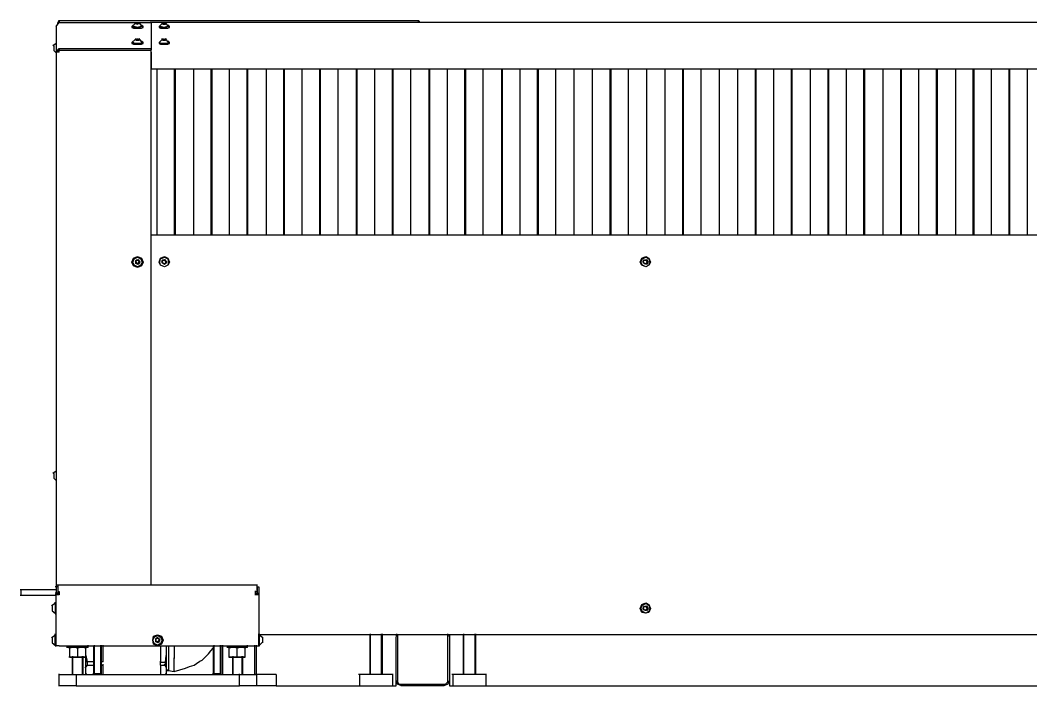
# Model space of a CAD drawing. Header units: inches. Extents: x 13215 to 16529, y 27038 to 34809.
# Drawn here: x 13215 to 14732, y 32418 to 33417 of the extents above; entities that cross this region are included whole.
import ezdxf

# ---------------------------------------------------------------- set-up
doc = ezdxf.new("R2010")
doc.units = ezdxf.units.IN
doc.header["$MEASUREMENT"] = 0
doc.layers.add('MAQUINAS', color=181, linetype='Continuous')

msp = doc.modelspace()

# ---------------------------------------------------------------- linework, layer by layer
at = {"layer": 'MAQUINAS'}
for points in [[(13268.9, 33407.4), (13271.3, 33411), (13273.7, 33413.4)], [(13268.9, 33407.4), (13268.9, 33369.1)], [(13271.3, 33412.2), (13273.7, 33417)], [(13271.3, 33412.2), (13271.3, 33413.4)], [(13271.3, 33412.2), (13272.5, 33412.2)], [(13812.7, 33415.8), (13272.5, 33415.8)], [(13272.5, 33412.2), (13273.7, 33415.8)], [(13273.7, 33415.8), (13273.7, 33413.4)], [(13273.7, 33413.4), (13273.7, 33414.6)], [(13273.7, 33413.4), (13411.5, 33413.4)], [(13387.5, 33412.2), (13382.7, 33407.4)], [(13382.7, 33407.4), (13382.7, 33406.2)], [(13382.7, 33406.2), (13385.1, 33405), (13397.1, 33405), (13399.5, 33406.2)], [(13385.1, 33408.6), (13383.9, 33407.4), (13386.3, 33406.2), (13392.3, 33406.2), (13397.1, 33407.4), (13399.5, 33407.4)], [(13398.3, 33407.4), (13395.9, 33407.4), (13391.1, 33406.2), (13386.3, 33407.4), (13383.9, 33407.4)], [(13391.1, 33412.2), (13387.5, 33412.2)], [(13391.1, 33412.2), (13387.5, 33412.2)], [(13387.5, 33412.2), (13394.7, 33412.2), (13389.9, 33411), (13387.5, 33412.2)], [(13388.7, 33412.2), (13388.7, 33413.4)], [(13388.7, 33412.2), (13388.7, 33413.4)], [(13388.7, 33412.2), (13388.7, 33413.4)], [(13388.7, 33412.2), (13388.7, 33413.4)], [(13388.7, 33412.2), (13388.7, 33413.4)], [(13388.7, 33412.2), (13391.1, 33411)], [(13393.5, 33412.2), (13389.9, 33412.2)], [(13393.5, 33412.2), (13389.9, 33412.2)], [(13391.1, 33411), (13391.1, 33413.4)], [(13391.1, 33412.2), (13391.1, 33413.4)], [(13391.1, 33411), (13391.1, 33413.4)], [(13391.1, 33411), (13393.5, 33413.4)], [(13391.1, 33411), (13391.1, 33412.2)], [(13393.5, 33412.2), (13393.5, 33413.4)], [(13393.5, 33412.2), (13393.5, 33413.4)], [(13393.5, 33412.2), (13393.5, 33413.4)], [(13393.5, 33412.2), (13393.5, 33413.4)], [(13398.3, 33407.4), (13393.5, 33413.4)], [(13399.5, 33407.4), (13397.1, 33409.8)], [(13398.3, 33407.4), (13398.3, 33408.6)], [(13399.5, 33406.2), (13399.5, 33408.6)], [(14895.5, 33413.4), (13410.3, 33413.4)], [(13411.5, 33413.4), (13411.5, 33414.6)], [(13411.5, 33413.4), (13411.5, 33373.8)], [(13411.5, 33413.4), (13411.5, 33373.8)], [(13428.2, 33412.2), (13423.5, 33407.4)], [(13424.7, 33408.6), (13423.5, 33407.4), (13425.8, 33406.2), (13431.8, 33406.2), (13436.6, 33407.4), (13439, 33407.4)], [(13423.5, 33407.4), (13423.5, 33406.2)], [(13423.5, 33406.2), (13425.8, 33405), (13436.6, 33405), (13439, 33406.2)], [(13437.8, 33407.4), (13436.6, 33407.4), (13430.6, 33406.2), (13425.8, 33407.4), (13424.7, 33407.4)], [(13429.4, 33412.2), (13427, 33412.2)], [(13428.2, 33412.2), (13428.2, 33413.4)], [(13433, 33412.2), (13428.2, 33412.2)], [(13429.4, 33412.2), (13428.2, 33412.2)], [(13433, 33412.2), (13428.2, 33412.2)], [(13428.2, 33412.2), (13429.4, 33411)], [(13428.2, 33412.2), (13434.2, 33412.2), (13430.6, 33411), (13428.2, 33412.2)], [(13429.4, 33412.2), (13429.4, 33413.4)], [(13429.4, 33411), (13429.4, 33413.4)], [(13429.4, 33412.2), (13429.4, 33411)], [(13429.4, 33411), (13429.4, 33412.2)], [(13429.4, 33411), (13433, 33411)], [(13434.2, 33412.2), (13431.8, 33412.2)], [(13433, 33412.2), (13433, 33413.4)], [(13433, 33411), (13433, 33413.4)], [(13433, 33411), (13434.2, 33413.4)], [(13437.8, 33407.4), (13433, 33413.4)], [(13433, 33412.2), (13433, 33411)], [(13433, 33411), (13433, 33412.2)], [(13434.2, 33412.2), (13433, 33412.2)], [(13434.2, 33412.2), (13434.2, 33413.4)], [(13439, 33407.4), (13436.6, 33409.8)], [(13437.8, 33407.4), (13437.8, 33408.6)], [(13439, 33406.2), (13439, 33408.6)], [(13812.7, 33413.4), (13812.7, 33417)], [(13812.7, 33415.8), (13815.1, 33413.4)], [(13812.7, 33414.6), (13813.9, 33413.4)], [(13388.7, 33387), (13388.7, 33389.4)], [(13388.7, 33388.2), (13388.7, 33389.4)], [(13391.1, 33387), (13391.1, 33389.4)], [(13391.1, 33388.2), (13391.1, 33389.4)], [(13391.1, 33387), (13391.1, 33389.4)], [(13393.5, 33388.2), (13393.5, 33389.4)], [(13393.5, 33387), (13393.5, 33389.4)], [(13393.5, 33387), (13393.5, 33389.4)], [(13398.3, 33383.4), (13393.5, 33389.4)], [(13428.2, 33388.2), (13428.2, 33389.4)], [(13429.4, 33388.2), (13429.4, 33389.4)], [(13429.4, 33387), (13429.4, 33389.4)], [(13433, 33388.2), (13433, 33389.4)], [(13433, 33387), (13433, 33389.4)], [(13433, 33387), (13434.2, 33389.4)], [(13437.8, 33383.4), (13433, 33389.4)], [(13434.2, 33388.2), (13434.2, 33389.4)], [(13268.9, 33382.2), (13264.2, 33378.6)], [(13265.3, 33378.6), (13265.3, 33371.4)], [(13273.7, 33373.8), (13271.3, 33372.6), (13268.9, 33369.1)], [(13411.5, 33373.8), (13272.5, 33373.8)], [(13273.7, 33373.8), (13273.7, 33375)], [(13273.7, 33373.8), (13273.7, 33371.4)], [(13387.5, 33388.2), (13382.7, 33383.4)], [(13382.7, 33383.4), (13382.7, 33382.2)], [(13382.7, 33382.2), (13385.1, 33381), (13397.1, 33381), (13399.5, 33382.2)], [(13385.1, 33384.6), (13383.9, 33383.4), (13386.3, 33382.2), (13397.1, 33382.2), (13399.5, 33383.4)], [(13398.3, 33383.4), (13395.9, 33382.2), (13386.3, 33382.2), (13383.9, 33383.4)], [(13391.1, 33388.2), (13387.5, 33388.2)], [(13391.1, 33388.2), (13387.5, 33388.2)], [(13387.5, 33388.2), (13394.7, 33388.2), (13394.7, 33387), (13389.9, 33387), (13387.5, 33388.2)], [(13388.7, 33387), (13388.7, 33388.2)], [(13388.7, 33388.2), (13388.7, 33387)], [(13388.7, 33388.2), (13388.7, 33387)], [(13388.7, 33387), (13391.1, 33387)], [(13393.5, 33388.2), (13389.9, 33388.2)], [(13393.5, 33388.2), (13389.9, 33388.2)], [(13391.1, 33387), (13391.1, 33388.2)], [(13391.1, 33387), (13393.5, 33387)], [(13393.5, 33387), (13393.5, 33388.2)], [(13399.5, 33383.4), (13397.1, 33385.8)], [(13398.3, 33383.4), (13398.3, 33384.6)], [(13399.5, 33382.2), (13399.5, 33384.6)], [(13411.5, 33373.8), (13411.5, 33375)], [(13411.5, 33369.1), (13411.5, 33373.8)], [(13411.5, 33373.8), (13411.5, 33372.6)], [(13428.2, 33388.2), (13423.5, 33383.4)], [(13424.7, 33384.6), (13423.5, 33383.4), (13425.8, 33382.2), (13436.6, 33382.2), (13439, 33383.4)], [(13423.5, 33383.4), (13423.5, 33382.2)], [(13423.5, 33382.2), (13425.8, 33381), (13436.6, 33381), (13439, 33382.2)], [(13437.8, 33383.4), (13436.6, 33382.2), (13425.8, 33382.2), (13424.7, 33383.4)], [(13429.4, 33388.2), (13427, 33388.2)], [(13433, 33388.2), (13428.2, 33388.2)], [(13429.4, 33388.2), (13429.4, 33387), (13428.2, 33387), (13428.2, 33388.2)], [(13433, 33388.2), (13428.2, 33388.2)], [(13428.2, 33388.2), (13429.4, 33387)], [(13428.2, 33388.2), (13434.2, 33388.2), (13434.2, 33387), (13430.6, 33387), (13428.2, 33388.2)], [(13429.4, 33388.2), (13429.4, 33387)], [(13429.4, 33387), (13429.4, 33388.2)], [(13429.4, 33387), (13433, 33387)], [(13434.2, 33388.2), (13431.8, 33388.2)], [(13433, 33388.2), (13433, 33387)], [(13433, 33387), (13433, 33388.2)], [(13434.2, 33388.2), (13434.2, 33387), (13433, 33387), (13433, 33388.2)], [(13439, 33383.4), (13436.6, 33385.8)], [(13437.8, 33383.4), (13437.8, 33384.6)], [(13439, 33382.2), (13439, 33384.6)], [(13265.3, 33371.4), (13268.9, 33367.9)], [(13273.7, 33369.1), (13267.7, 33369.1)], [(13268.9, 33369.1), (13268.9, 32566.6)], [(13273.7, 33371.4), (13270.1, 33369.1)], [(13273.7, 33370.3), (13270.1, 33370.3)], [(13411.5, 33371.4), (13272.5, 33371.4)], [(13411.5, 33371.4), (13272.5, 33371.4)], [(13273.7, 33369.1), (13273.7, 33372.6)], [(13370.8, 33371.4), (13370.8, 33372.6)], [(13411.5, 32568.9), (13411.5, 33372.6)], [(13411.5, 33369.1), (13411.5, 33343.9)], [(13411.5, 33343.9), (14895.5, 33343.9)], [(13419.9, 33343.9), (13419.9, 33094.8)], [(13446.2, 33343.9), (13446.2, 33094.8)], [(13447.4, 33343.9), (13447.4, 33094.8)], [(13475, 33343.9), (13475, 33094.8)], [(13501.3, 33343.9), (13501.3, 33094.8)], [(13502.5, 33343.9), (13502.5, 33094.8)], [(13528.9, 33343.9), (13528.9, 33094.8)], [(13555.2, 33343.9), (13555.2, 33094.8)], [(13556.4, 33343.9), (13556.4, 33094.8)], [(13584, 33343.9), (13584, 33094.8)], [(13610.3, 33343.9), (13610.3, 33094.8)], [(13611.5, 33343.9), (13611.5, 33094.8)], [(13637.9, 33343.9), (13637.9, 33094.8)], [(13664.2, 33343.9), (13664.2, 33094.8)], [(13665.4, 33343.9), (13665.4, 33094.8)], [(13691.8, 33343.9), (13691.8, 33094.8)], [(13719.3, 33343.9), (13719.3, 33094.8)], [(13720.5, 33343.9), (13720.5, 33094.8)], [(13746.9, 33343.9), (13746.9, 33094.8)], [(13773.2, 33343.9), (13773.2, 33094.8)], [(13774.4, 33343.9), (13774.4, 33094.8)], [(13800.7, 33343.9), (13800.7, 33094.8)], [(13828.3, 33343.9), (13828.3, 33094.8)], [(13829.5, 33343.9), (13829.5, 33094.8)], [(13855.8, 33343.9), (13855.8, 33094.8)], [(13882.2, 33343.9), (13882.2, 33094.8)], [(13883.4, 33343.9), (13883.4, 33094.8)], [(13909.7, 33343.9), (13909.7, 33094.8)], [(13937.3, 33343.9), (13937.3, 33094.8)], [(13938.5, 33343.9), (13938.5, 33094.8)], [(13964.8, 33343.9), (13964.8, 33094.8)], [(13991.2, 33343.9), (13991.2, 33094.8)], [(13992.4, 33343.9), (13992.4, 33094.8)], [(14018.7, 33343.9), (14018.7, 33094.8)], [(14046.3, 33343.9), (14046.3, 33094.8)], [(14046.3, 33343.9), (14046.3, 33094.8)], [(14073.8, 33343.9), (14073.8, 33094.8)], [(14100.2, 33343.9), (14100.2, 33094.8)], [(14101.4, 33343.9), (14101.4, 33094.8)], [(14127.7, 33343.9), (14127.7, 33094.8)], [(14155.3, 33343.9), (14155.3, 33094.8)], [(14155.3, 33343.9), (14155.3, 33094.8)], [(14182.8, 33343.9), (14182.8, 33094.8)], [(14209.2, 33343.9), (14209.2, 33094.8)], [(14210.4, 33343.9), (14210.4, 33094.8)], [(14236.7, 33343.9), (14236.7, 33094.8)], [(14264.3, 33343.9), (14264.3, 33094.8)], [(14264.3, 33343.9), (14264.3, 33094.8)], [(14291.8, 33343.9), (14291.8, 33094.8)], [(14318.2, 33343.9), (14318.2, 33094.8)], [(14319.4, 33343.9), (14319.4, 33094.8)], [(14345.7, 33343.9), (14345.7, 33094.8)], [(14372.1, 33343.9), (14372.1, 33094.8)], [(14373.3, 33343.9), (14373.3, 33094.8)], [(14400.8, 33343.9), (14400.8, 33094.8)], [(14427.2, 33343.9), (14427.2, 33094.8)], [(14428.4, 33343.9), (14428.4, 33094.8)], [(14454.7, 33343.9), (14454.7, 33094.8)], [(14481.1, 33343.9), (14481.1, 33094.8)], [(14482.3, 33343.9), (14482.3, 33094.8)], [(14509.8, 33343.9), (14509.8, 33094.8)], [(14536.2, 33343.9), (14536.2, 33094.8)], [(14537.4, 33343.9), (14537.4, 33094.8)], [(14563.7, 33343.9), (14563.7, 33094.8)], [(14590.1, 33343.9), (14590.1, 33094.8)], [(14591.3, 33343.9), (14591.3, 33094.8)], [(14618.8, 33343.9), (14618.8, 33094.8)], [(14645.2, 33343.9), (14645.2, 33094.8)], [(14646.4, 33343.9), (14646.4, 33094.8)], [(14672.7, 33343.9), (14672.7, 33094.8)], [(14699.1, 33343.9), (14699.1, 33094.8)], [(14700.3, 33343.9), (14700.3, 33094.8)], [(14726.6, 33343.9), (14726.6, 33094.8)], [(13411.5, 32568.9), (13411.5, 33096)], [(13411.5, 33094.8), (14895.5, 33094.8)], [(13399.5, 33054), (13397.1, 33048.1), (13391.1, 33045.7), (13385.1, 33048.1), (13382.7, 33054), (13385.1, 33060), (13391.1, 33062.4), (13397.1, 33060), (13399.5, 33054)], [(13398.3, 33054), (13395.9, 33049.3), (13391.1, 33046.9), (13386.3, 33049.3), (13383.9, 33054), (13386.3, 33058.8), (13391.1, 33061.2), (13395.9, 33058.8), (13398.3, 33054)], [(13389.9, 33056.4), (13387.5, 33054)], [(13389.9, 33056.4), (13387.5, 33054)], [(13394.7, 33054), (13392.3, 33050.4), (13388.7, 33051.6), (13388.7, 33056.4), (13392.3, 33057.6), (13394.7, 33054)], [(13392.3, 33056.4), (13388.7, 33056.4)], [(13392.3, 33056.4), (13388.7, 33056.4)], [(13388.7, 33054), (13388.7, 33055.2)], [(13389.9, 33056.4), (13389.9, 33057.6)], [(13394.7, 33054), (13391.1, 33057.6)], [(13394.7, 33054), (13391.1, 33057.6)], [(13392.3, 33056.4), (13392.3, 33057.6)], [(13392.3, 33051.6), (13394.7, 33055.2)], [(13392.3, 33051.6), (13394.7, 33055.2)], [(13394.7, 33054), (13394.7, 33055.2)], [(13439, 33054), (13436.6, 33049.3), (13431.8, 33046.9), (13425.8, 33049.3), (13423.5, 33054), (13425.8, 33060), (13431.8, 33062.4), (13436.6, 33060), (13439, 33054)], [(13437.8, 33054), (13436.6, 33049.3), (13431.8, 33046.9), (13425.8, 33049.3), (13424.7, 33054), (13425.8, 33058.8), (13431.8, 33061.2), (13436.6, 33058.8), (13437.8, 33054)], [(13429.4, 33056.4), (13427, 33054)], [(13429.4, 33056.4), (13427, 33054)], [(13435.4, 33054), (13431.8, 33050.4), (13428.2, 33052.8), (13428.2, 33056.4), (13431.8, 33057.6), (13435.4, 33054)], [(13433, 33056.4), (13428.2, 33056.4)], [(13433, 33056.4), (13428.2, 33056.4)], [(13428.2, 33054), (13428.2, 33055.2)], [(13429.4, 33056.4), (13429.4, 33057.6)], [(13434.2, 33054), (13431.8, 33057.6)], [(13434.2, 33054), (13431.8, 33057.6)], [(13433, 33056.4), (13433, 33057.6)], [(13433, 33051.6), (13434.2, 33055.2)], [(13433, 33051.6), (13434.2, 33055.2)], [(13434.2, 33054), (13434.2, 33055.2)], [(14161.3, 33054), (14158.9, 33049.3), (14154.1, 33046.9), (14148.1, 33049.3), (14145.7, 33054), (14148.1, 33060), (14154.1, 33062.4), (14158.9, 33060), (14161.3, 33054)], [(14160.1, 33054), (14158.9, 33049.3), (14154.1, 33046.9), (14149.3, 33049.3), (14146.9, 33054), (14149.3, 33058.8), (14154.1, 33061.2), (14158.9, 33058.8), (14160.1, 33054)], [(14151.7, 33056.4), (14149.3, 33054)], [(14151.7, 33056.4), (14149.3, 33054)], [(14157.7, 33054), (14155.3, 33050.4), (14150.5, 33052.8), (14150.5, 33056.4), (14155.3, 33057.6), (14157.7, 33054)], [(14155.3, 33056.4), (14150.5, 33056.4)], [(14155.3, 33056.4), (14150.5, 33056.4)], [(14150.5, 33054), (14150.5, 33055.2)], [(14151.7, 33056.4), (14151.7, 33057.6)], [(14156.5, 33054), (14154.1, 33057.6)], [(14156.5, 33054), (14154.1, 33057.6)], [(14155.3, 33056.4), (14155.3, 33057.6)], [(14155.3, 33051.6), (14156.5, 33055.2)], [(14155.3, 33051.6), (14156.5, 33055.2)], [(14156.5, 33054), (14156.5, 33055.2)], [(13388.7, 33054), (13389.9, 33051.6)], [(13388.7, 33054), (13389.9, 33051.6)], [(13389.9, 33051.6), (13389.9, 33052.8)], [(13389.9, 33051.6), (13392.3, 33051.6)], [(13389.9, 33051.6), (13392.3, 33051.6)], [(13392.3, 33051.6), (13392.3, 33052.8)], [(13428.2, 33054), (13429.4, 33051.6)], [(13428.2, 33054), (13429.4, 33051.6)], [(13429.4, 33051.6), (13429.4, 33052.8)], [(13429.4, 33051.6), (13433, 33051.6)], [(13429.4, 33051.6), (13433, 33051.6)], [(13433, 33051.6), (13433, 33052.8)], [(14150.5, 33054), (14151.7, 33051.6)], [(14150.5, 33054), (14151.7, 33051.6)], [(14151.7, 33051.6), (14151.7, 33052.8)], [(14151.7, 33051.6), (14155.3, 33051.6)], [(14151.7, 33051.6), (14155.3, 33051.6)], [(14155.3, 33051.6), (14155.3, 33052.8)], [(13268.9, 32740.2), (13264.2, 32736.6)], [(13265.3, 32736.6), (13265.3, 32729.4)], [(13265.3, 32729.4), (13268.9, 32725.9)], [(13570.8, 32559.4), (13570.8, 32570.1)], [(13268.9, 32561.8), (13215, 32561.8)], [(13216.2, 32561.8), (13216.2, 32553.4)], [(13271.3, 32566.6), (13267.7, 32566.6)], [(13271.3, 32557), (13267.7, 32557)], [(13273.7, 32554.6), (13267.7, 32554.6)], [(13268.9, 32566.6), (13268.9, 32557)], [(13268.9, 32557), (13268.9, 32554.6)], [(13268.9, 32489.9), (13268.9, 32555.8)], [(13570.8, 32568.9), (13270.1, 32568.9)], [(13271.3, 32568.9), (13271.3, 32559.4)], [(13271.3, 32566.6), (13271.3, 32557)], [(13271.3, 32559.4), (13271.3, 32557)], [(13271.3, 32559.4), (13273.7, 32559.4)], [(13271.3, 32554.6), (13271.3, 32558.2)], [(13271.3, 32557), (13273.7, 32557)], [(13273.7, 32559.4), (13273.7, 32554.6)], [(13573.2, 32554.6), (13567.2, 32554.6)], [(13568.4, 32554.6), (13568.4, 32560.6)], [(13568.4, 32559.4), (13570.8, 32559.4)], [(13568.4, 32557), (13570.8, 32557)], [(13570.8, 32566.6), (13570.8, 32557)], [(13570.8, 32566.6), (13573.2, 32566.6)], [(13570.8, 32559.4), (13570.8, 32557)], [(13570.8, 32557), (13573.2, 32557)], [(13570.8, 32557), (13570.8, 32554.6)], [(13573.2, 32566.6), (13573.2, 32557)], [(13573.2, 32557), (13573.2, 32554.6)], [(13573.2, 32554.6), (13573.2, 32489.9)], [(13268.9, 32553.4), (13215, 32553.4)], [(13267.7, 32541.4), (13261.8, 32537.8)], [(13268.9, 32542.6), (13266.5, 32542.6)], [(13267.7, 32542.6), (13267.7, 32525.8)], [(14161.3, 32534.2), (14158.9, 32528.2), (14154.1, 32527), (14148.1, 32528.2), (14145.7, 32534.2), (14148.1, 32540.2), (14154.1, 32542.6), (14158.9, 32540.2), (14161.3, 32534.2)], [(14160.1, 32534.2), (14158.9, 32529.4), (14154.1, 32527), (14149.3, 32529.4), (14146.9, 32534.2), (14149.3, 32539), (14154.1, 32541.4), (14158.9, 32539), (14160.1, 32534.2)], [(13263, 32537.8), (13263, 32530.6)], [(13263, 32530.6), (13267.7, 32527)], [(13267.7, 32525.8), (13268.9, 32525.8)], [(14151.7, 32536.6), (14149.3, 32534.2)], [(14151.7, 32536.6), (14149.3, 32534.2)], [(14157.7, 32534.2), (14155.3, 32530.6), (14150.5, 32531.8), (14150.5, 32536.6), (14155.3, 32537.8), (14157.7, 32534.2)], [(14155.3, 32536.6), (14150.5, 32536.6)], [(14155.3, 32536.6), (14150.5, 32536.6)], [(14150.5, 32534.2), (14150.5, 32535.4)], [(14150.5, 32534.2), (14151.7, 32531.8)], [(14150.5, 32534.2), (14151.7, 32531.8)], [(14151.7, 32536.6), (14151.7, 32537.8)], [(14151.7, 32531.8), (14151.7, 32533)], [(14151.7, 32531.8), (14155.3, 32531.8)], [(14151.7, 32531.8), (14155.3, 32531.8)], [(14156.5, 32534.2), (14154.1, 32537.8)], [(14156.5, 32534.2), (14154.1, 32537.8)], [(14155.3, 32536.6), (14155.3, 32537.8)], [(14155.3, 32531.8), (14156.5, 32535.4)], [(14155.3, 32531.8), (14156.5, 32535.4)], [(14155.3, 32531.8), (14155.3, 32533)], [(14156.5, 32534.2), (14156.5, 32535.4)], [(13267.7, 32493.5), (13261.8, 32489.9)], [(13268.9, 32494.7), (13266.5, 32494.7)], [(13267.7, 32477.9), (13267.7, 32495.9)], [(13268.9, 32477.9), (13268.9, 32495.9)], [(13429.4, 32486.3), (13427, 32480.3), (13421.1, 32477.9), (13415.1, 32480.3), (13413.9, 32486.3), (13415.1, 32492.3), (13421.1, 32494.7), (13427, 32492.3), (13429.4, 32486.3)], [(13428.2, 32486.3), (13425.8, 32481.5), (13421.1, 32479.1), (13416.3, 32481.5), (13413.9, 32486.3), (13416.3, 32491.1), (13421.1, 32493.5), (13425.8, 32491.1), (13428.2, 32486.3)], [(13574.4, 32494.7), (13572, 32494.7)], [(13573.2, 32477.9), (13573.2, 32495.9)], [(13579.2, 32489.9), (13573.2, 32494.7)], [(14742.2, 32494.7), (13573.2, 32494.7)], [(13574.4, 32477.9), (13574.4, 32495.9)], [(13739.7, 32494.7), (13739.7, 32434.8)], [(13740.9, 32434.8), (13740.9, 32495.9)], [(13757.6, 32434.8), (13757.6, 32495.9)], [(13758.8, 32434.8), (13758.8, 32495.9)], [(13779.2, 32489.9), (13780.4, 32495.9)], [(13781.6, 32494.7), (13781.6, 32424)], [(13857, 32424), (13857, 32495.9)], [(13858.2, 32494.7), (13859.4, 32489.9)], [(13859.4, 32494.7), (13859.4, 32489.9)], [(13879.8, 32494.7), (13879.8, 32434.8)], [(13881, 32434.8), (13881, 32495.9)], [(13897.8, 32434.8), (13897.8, 32495.9)], [(13899, 32434.8), (13899, 32495.9)], [(13263, 32489.9), (13263, 32482.7)], [(13263, 32482.7), (13267.7, 32479.1)], [(13268.9, 32477.9), (13268.9, 32483.9)], [(13316.9, 32475.5), (13316.9, 32479.1)], [(13326.4, 32434.8), (13326.4, 32479.1)], [(13336, 32434.8), (13336, 32479.1)], [(13337.2, 32436), (13337.2, 32479.1)], [(13339.6, 32454), (13339.6, 32479.1)], [(13421.1, 32489.9), (13417.5, 32487.5)], [(13421.1, 32489.9), (13417.5, 32487.5)], [(13424.7, 32486.3), (13422.3, 32482.7), (13418.7, 32483.9), (13418.7, 32488.7), (13422.3, 32489.9), (13424.7, 32486.3)], [(13418.7, 32487.5), (13418.7, 32488.7)], [(13418.7, 32487.5), (13418.7, 32485.1)], [(13418.7, 32487.5), (13418.7, 32485.1)], [(13418.7, 32485.1), (13418.7, 32486.3)], [(13418.7, 32485.1), (13421.1, 32483.9)], [(13418.7, 32485.1), (13421.1, 32483.9)], [(13423.5, 32487.5), (13419.9, 32491.1)], [(13423.5, 32487.5), (13419.9, 32491.1)], [(13421.1, 32489.9), (13421.1, 32491.1)], [(13421.1, 32483.9), (13423.5, 32486.3)], [(13421.1, 32483.9), (13423.5, 32486.3)], [(13421.1, 32483.9), (13421.1, 32485.1)], [(13423.5, 32487.5), (13423.5, 32488.7)], [(13423.5, 32485.1), (13423.5, 32488.7)], [(13423.5, 32485.1), (13423.5, 32488.7)], [(13423.5, 32485.1), (13423.5, 32486.3)], [(13506.1, 32434.8), (13506.1, 32479.1)], [(13515.7, 32434.8), (13515.7, 32479.1)], [(13516.9, 32436), (13516.9, 32479.1)], [(13519.3, 32434.8), (13519.3, 32479.1)], [(13556.4, 32475.5), (13556.4, 32479.1)], [(13567.2, 32434.8), (13567.2, 32479.1)], [(13569.6, 32434.8), (13569.6, 32479.1)], [(13573.2, 32482.7), (13573.2, 32477.9)], [(13574.4, 32479.1), (13579.2, 32483.9)], [(13579.2, 32482.7), (13579.2, 32491.1)], [(13779.2, 32426.4), (13779.2, 32491.1)], [(13859.4, 32489.9), (13859.4, 32426.4)], [(13267.7, 32477.9), (13268.9, 32477.9)], [(13273.7, 32477.9), (13267.7, 32477.9)], [(13273.7, 32477.9), (13568.4, 32477.9)], [(13316.9, 32475.5), (13284.5, 32475.5)], [(13285.7, 32477.9), (13285.7, 32475.5)], [(13295.3, 32475.5), (13288.1, 32474.3)], [(13289.3, 32474.3), (13289.3, 32476.7)], [(13289.3, 32461.1), (13289.3, 32475.5)], [(13301.3, 32474.3), (13294.1, 32476.7)], [(13307.3, 32475.5), (13300.1, 32474.3)], [(13301.3, 32461.1), (13301.3, 32475.5)], [(13313.3, 32474.3), (13306.1, 32476.7)], [(13313.3, 32475.5), (13313.3, 32474.3)], [(13313.3, 32461.1), (13313.3, 32475.5)], [(13313.3, 32463.5), (13313.3, 32474.3)], [(13313.3, 32463.5), (13315.7, 32454)], [(13325.2, 32477.9), (13325.2, 32436)], [(13425.8, 32477.9), (13425.8, 32454)], [(13433, 32452.8), (13434.2, 32463.5)], [(13434.2, 32477.9), (13434.2, 32462.3)], [(13437.8, 32477.9), (13437.8, 32440.8)], [(13446.2, 32477.9), (13446.2, 32458.8)], [(13446.2, 32439.6), (13454.6, 32442), (13463, 32444.4), (13469, 32446.8), (13476.2, 32449.2), (13479.7, 32451.6), (13484.5, 32455.2), (13488.1, 32456.4), (13490.5, 32458.8), (13494.1, 32462.3), (13497.7, 32465.9), (13501.3, 32470.7), (13504.9, 32474.3)], [(13504.9, 32477.9), (13504.9, 32436)], [(13556.4, 32475.5), (13525.3, 32475.5)], [(13526.5, 32477.9), (13526.5, 32475.5)], [(13534.8, 32475.5), (13527.7, 32474.3)], [(13528.9, 32474.3), (13528.9, 32476.7)], [(13528.9, 32461.1), (13528.9, 32475.5)], [(13540.8, 32474.3), (13533.6, 32476.7)], [(13546.8, 32475.5), (13539.6, 32474.3)], [(13540.8, 32461.1), (13540.8, 32475.5)], [(13552.8, 32474.3), (13545.6, 32476.7)], [(13552.8, 32475.5), (13552.8, 32474.3)], [(13552.8, 32461.1), (13552.8, 32475.5)], [(13568.4, 32477.9), (13573.2, 32477.9)], [(13573.2, 32477.9), (13574.4, 32477.9)], [(13295.3, 32461.1), (13288.1, 32461.1)], [(13289.3, 32461.1), (13289.3, 32462.3)], [(13289.3, 32461.1), (13295.3, 32461.1)], [(13292.9, 32461.1), (13292.9, 32434.8)], [(13294.1, 32434.8), (13294.1, 32462.3)], [(13307.3, 32461.1), (13294.1, 32461.1)], [(13295.3, 32461.1), (13301.3, 32461.1)], [(13301.3, 32461.1), (13307.3, 32461.1)], [(13313.3, 32461.1), (13306.1, 32461.1)], [(13307.3, 32461.1), (13313.3, 32461.1)], [(13308.5, 32434.8), (13308.5, 32462.3)], [(13309.7, 32434.8), (13309.7, 32462.3)], [(13315.7, 32449.2), (13312.1, 32444.4)], [(13313.3, 32461.1), (13313.3, 32462.3)], [(13313.3, 32444.4), (13313.3, 32460)], [(13325.2, 32454), (13314.5, 32454)], [(13315.7, 32454), (13315.7, 32449.2)], [(13315.7, 32449.2), (13325.2, 32449.2)], [(13339.6, 32454), (13336, 32454)], [(13337.2, 32449.2), (13339.6, 32449.2)], [(13339.6, 32434.8), (13339.6, 32450.4)], [(13433, 32452.8), (13424.7, 32452.8)], [(13425.8, 32452.8), (13425.8, 32455.2)], [(13425.8, 32449.2), (13425.8, 32454)], [(13425.8, 32449.2), (13425.8, 32450.4)], [(13425.8, 32449.2), (13433, 32449.2)], [(13425.8, 32449.2), (13425.8, 32434.8)], [(13434.2, 32445.6), (13431.8, 32450.4)], [(13433, 32449.2), (13433, 32454)], [(13434.2, 32462.3), (13434.2, 32445.6)], [(13446.2, 32439.6), (13446.2, 32460)], [(13534.8, 32461.1), (13527.7, 32461.1)], [(13528.9, 32461.1), (13528.9, 32462.3)], [(13528.9, 32461.1), (13534.8, 32461.1)], [(13546.8, 32461.1), (13533.6, 32461.1)], [(13533.6, 32461.1), (13533.6, 32434.8)], [(13534.8, 32434.8), (13534.8, 32462.3)], [(13534.8, 32461.1), (13540.8, 32461.1)], [(13540.8, 32461.1), (13546.8, 32461.1)], [(13552.8, 32461.1), (13545.6, 32461.1)], [(13546.8, 32461.1), (13552.8, 32461.1)], [(13548, 32434.8), (13548, 32462.3)], [(13549.2, 32434.8), (13549.2, 32462.3)], [(13552.8, 32461.1), (13552.8, 32462.3)], [(13273.7, 32418), (13273.7, 32436)], [(13273.7, 32434.8), (13298.9, 32434.8)], [(13298.9, 32434.8), (13544.4, 32434.8)], [(13298.9, 32434.8), (13298.9, 32418)], [(13313.3, 32437.2), (13313.3, 32445.6)], [(13313.3, 32436), (13313.3, 32438.4)], [(13313.3, 32437.2), (13314.5, 32434.8)], [(13313.3, 32436), (13314.5, 32434.8)], [(13337.2, 32436), (13324, 32436)], [(13325.2, 32436), (13327.6, 32434.8)], [(13336, 32434.8), (13337.2, 32437.2)], [(13433, 32434.8), (13434.2, 32437.2)], [(13434.2, 32445.6), (13434.2, 32436)], [(13434.2, 32442), (13437.8, 32442)], [(13434.2, 32440.8), (13437.8, 32440.8)], [(13434.2, 32436), (13434.2, 32434.8)], [(13434.2, 32434.8), (13434.2, 32436)], [(13437.8, 32440.8), (13446.2, 32439.6)], [(13516.9, 32436), (13503.7, 32436)], [(13504.9, 32436), (13507.3, 32434.8)], [(13515.7, 32434.8), (13516.9, 32437.2)], [(13544.4, 32418), (13544.4, 32436)], [(13544.4, 32434.8), (13569.6, 32434.8)], [(13599.5, 32434.8), (13568.4, 32434.8)], [(13569.6, 32434.8), (13569.6, 32418)], [(13599.5, 32434.8), (13599.5, 32418)], [(13774.4, 32434.8), (13722.9, 32434.8)], [(13724.1, 32434.8), (13724.1, 32418)], [(13774.4, 32418), (13774.4, 32436)], [(13914.5, 32434.8), (13863, 32434.8)], [(13864.2, 32434.8), (13864.2, 32418)], [(13914.5, 32418), (13914.5, 32436)], [(13298.9, 32418), (13272.5, 32418)], [(13298.9, 32418), (13544.4, 32418)], [(13569.6, 32418), (13543.2, 32418)], [(13599.5, 32418), (13568.4, 32418)], [(13599.5, 32418), (13724.1, 32418)], [(13724.1, 32418), (13774.4, 32418)], [(13774.4, 32418), (13779.2, 32418)], [(13779.2, 32418), (13779.2, 32427.6)], [(13787.6, 32418), (13781.6, 32420.4), (13779.2, 32426.4)], [(13784, 32420.4), (13780.4, 32425.2)], [(13784, 32420.4), (13854.6, 32420.4)], [(13851.1, 32418), (13786.4, 32418)], [(13859.4, 32426.4), (13857, 32420.4), (13851.1, 32418)], [(13857, 32424), (13853.5, 32420.4)], [(13859.4, 32426.4), (13859.4, 32418)], [(13859.4, 32418), (13864.2, 32418)], [(13864.2, 32418), (13914.5, 32418)], [(13914.5, 32418), (14748.2, 32418)]]:
    msp.add_lwpolyline(points, dxfattribs=at)

doc.saveas('drawing.dxf')
